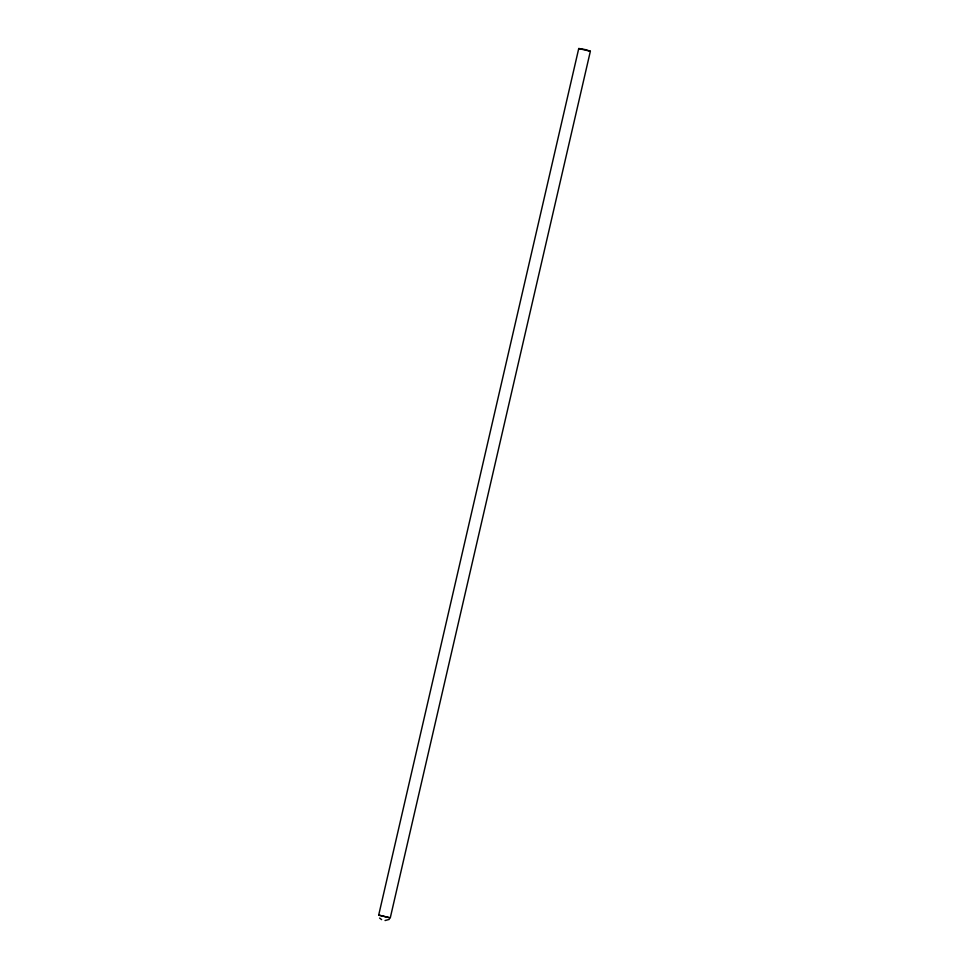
<?xml version="1.0" encoding="UTF-8"?>
<svg xmlns="http://www.w3.org/2000/svg" width="969" height="969" viewBox="0 0 969 969"><rect width="100%" height="100%" fill="white"/><g stroke="black" fill="none" stroke-linecap="round" stroke-linejoin="round"><path stroke-width="1.45" d="M379.424 915.063L378.685 915.087L390.107 917.837L378.685 915.111L578.747 48.511L585.228 49.589L590.375 51.212L390.289 917.8M389.259 919.411L385.044 920.538M590.303 51.236L578.772 48.559M381.629 919.617L379.594 918.055"/></g></svg>
